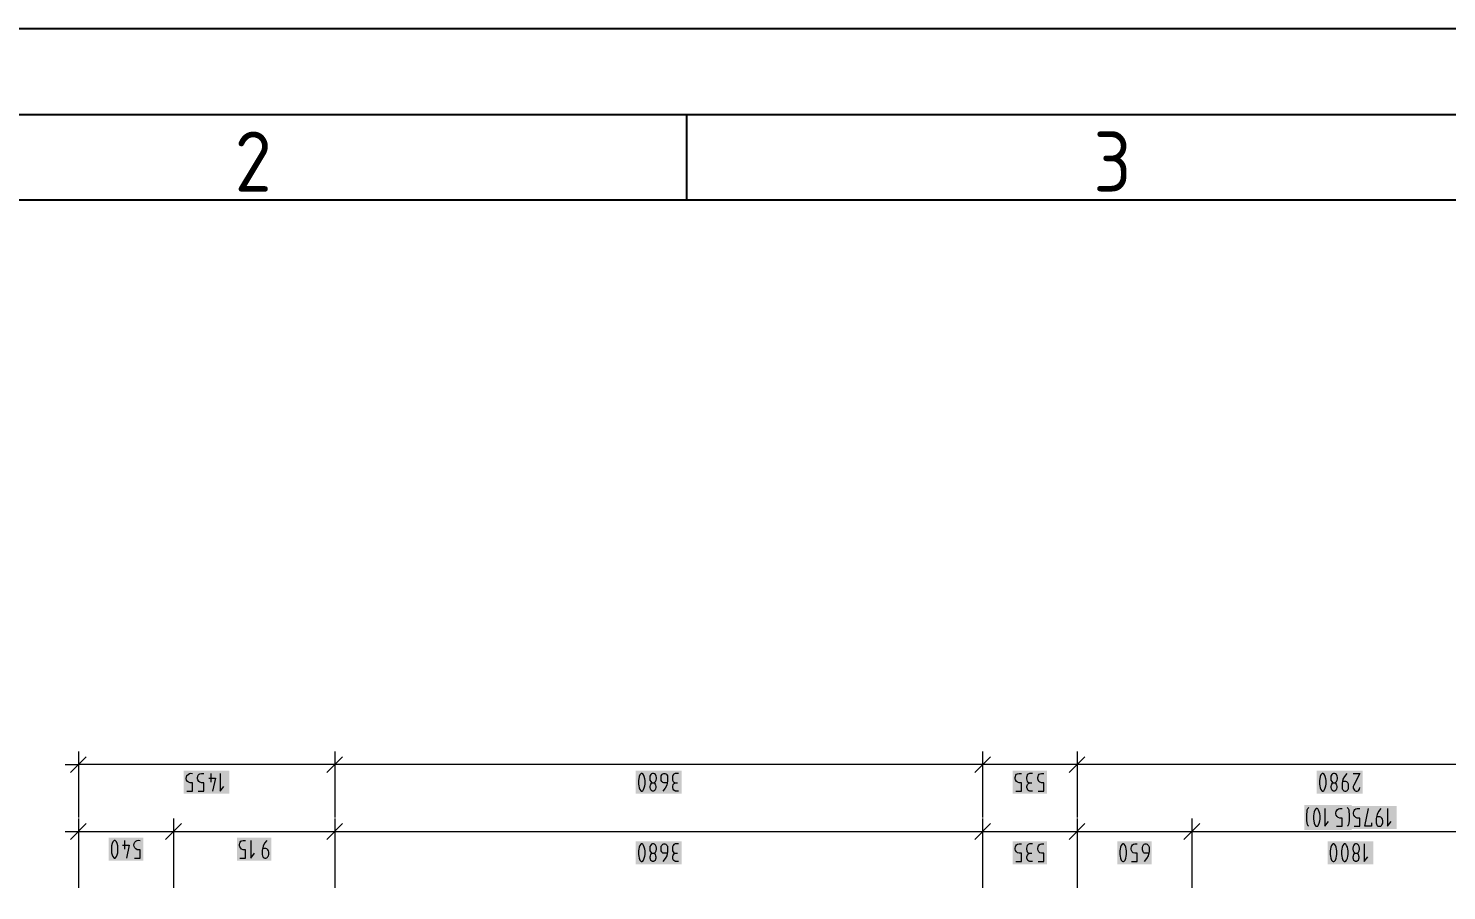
# Model space of a CAD drawing. Header units: millimetres. Extents: x 0 to 594, y 0 to 420.
# Drawn here: x 58.7 to 141.2, y 369.8 to 420 of the extents above; entities that cross this region are included whole.
import ezdxf

# ---------------------------------------------------------------- set-up
doc = ezdxf.new("R2010")
doc.units = ezdxf.units.MM
doc.header["$LTSCALE"] = 8
for name, color, linetype in [('035', 5, 'Continuous'), ('07', 7, 'Continuous'), ('PDF_Koty delkove', 7, 'Continuous')]:
    doc.layers.add(name, color=color, linetype=linetype)
doc.styles.add('ISO Proportional', font='isocp.shx')

# ---------------------------------------------------------------- blocks, each defined once
blk = doc.blocks.new('IEC_border_a2')
at = {"layer": '035'}
for p, q in [((97, 415), (97, 410)), ((584, 410), (10, 410))]:
    blk.add_line(p, q, dxfattribs=at)
blk.add_lwpolyline([(0, 420), (594, 420), (594, 0), (0, 0)], close=True, dxfattribs=at)
at = {"layer": '07'}
blk.add_lwpolyline([(5, 415), (589, 415), (589, 5), (5, 5)], close=True, dxfattribs=at)
at = {"layer": '035', "style": 'ISO Proportional'}
for s, p in [('2', (70.728, 410.5)), ('3', (120.681, 410.5))]:
    blk.add_text(s, height=3.5, dxfattribs=at).set_placement(p)

msp = doc.modelspace()

# ---------------------------------------------------------------- linework, layer by layer
at = {"layer": 'PDF_Koty delkove', "lineweight": 18}
for points in [[(61.629, 377.947), (61.629, 377.179), (61.629, 376.41)], [(76.543, 377.947), (76.543, 377.179), (76.543, 376.41)], [(114.237, 377.947), (114.237, 377.179), (114.237, 376.41)], [(119.727, 377.947), (119.727, 377.179), (119.727, 376.41)], [(60.86, 377.179), (61.629, 377.179), (61.629, 374.104)], [(62.09, 377.64), (61.168, 376.717)], [(150.291, 377.179), (125.382, 377.179), (119.727, 377.179), (114.237, 377.179), (76.543, 377.179), (61.629, 377.179)], [(77.004, 377.64), (76.081, 376.717)], [(76.543, 377.179), (76.543, 376.82), (76.543, 374.104)], [(114.699, 377.64), (113.776, 376.717)], [(114.237, 377.179), (114.237, 376.82), (114.237, 374.104)], [(120.188, 377.64), (119.266, 376.717)], [(119.727, 377.179), (119.727, 376.82), (119.727, 374.104)], [(68.593, 375.641), (68.921, 375.641), (68.921, 376.119), (68.784, 376.119), (68.689, 376.154), (68.634, 376.205), (68.579, 376.29), (68.565, 376.357), (68.565, 376.426), (68.579, 376.495), (68.607, 376.562), (68.648, 376.614), (68.702, 376.649), (68.784, 376.666), (68.921, 376.666)], [(69.222, 376.392), (69.606, 376.392), (69.441, 375.641)], [(69.332, 376.666), (69.332, 376.154)], [(69.88, 376.666), (69.88, 375.641), (70.098, 375.914)], [(95.882, 376.119), (95.691, 376.119), (95.636, 376.136), (95.595, 376.17), (95.568, 376.205), (95.541, 376.255), (95.527, 376.324), (95.527, 376.46), (95.541, 376.529), (95.568, 376.58), (95.595, 376.614), (95.636, 376.649), (95.691, 376.666), (95.745, 376.666), (95.8, 376.649), (95.841, 376.614), (95.868, 376.58), (95.896, 376.529), (95.91, 376.46), (95.91, 376.221), (95.855, 375.982), (95.773, 375.811), (95.636, 375.641)], [(96.539, 376.666), (96.348, 376.666), (96.28, 376.631), (96.225, 376.58), (96.198, 376.495), (96.184, 376.426), (96.184, 376.357), (96.198, 376.272), (96.225, 376.205), (96.28, 376.154), (96.375, 376.119)], [(116.16, 375.641), (116.489, 375.641), (116.489, 376.119), (116.352, 376.119), (116.256, 376.154), (116.201, 376.205), (116.147, 376.29), (116.133, 376.357), (116.133, 376.426), (116.147, 376.495), (116.174, 376.562), (116.215, 376.614), (116.269, 376.649), (116.352, 376.666), (116.489, 376.666)], [(117.146, 376.666), (116.954, 376.666), (116.886, 376.631), (116.831, 376.58), (116.804, 376.495), (116.79, 376.426), (116.79, 376.357), (116.804, 376.272), (116.831, 376.205), (116.886, 376.154), (116.981, 376.119)], [(117.474, 375.641), (117.803, 375.641), (117.803, 376.119), (117.666, 376.119), (117.57, 376.154), (117.515, 376.205), (117.461, 376.29), (117.447, 376.357), (117.447, 376.426), (117.461, 376.495), (117.488, 376.562), (117.529, 376.614), (117.583, 376.649), (117.666, 376.666), (117.803, 376.666)], [(133.831, 376.05), (133.845, 375.949), (133.872, 375.829), (133.913, 375.726), (133.968, 375.657), (133.996, 375.641), (134.05, 375.641), (134.078, 375.657), (134.132, 375.726), (134.173, 375.829), (134.201, 375.949), (134.215, 376.05), (134.215, 376.255), (134.201, 376.357), (134.173, 376.477), (134.132, 376.58), (134.078, 376.649), (134.05, 376.666), (133.996, 376.666), (133.968, 376.649), (133.913, 376.58), (133.872, 376.477), (133.845, 376.357), (133.831, 376.255)], [(133.831, 376.255), (133.831, 376.05)], [(135.419, 376.666), (135.282, 376.495), (135.2, 376.324), (135.145, 376.085), (135.145, 375.845), (135.159, 375.777), (135.186, 375.726), (135.214, 375.692), (135.255, 375.657), (135.31, 375.641), (135.364, 375.641), (135.419, 375.657)], [(135.802, 376.666), (136.186, 376.666), (135.83, 375.982), (135.802, 375.914), (135.802, 375.811), (135.83, 375.744), (135.871, 375.692), (135.912, 375.657), (135.967, 375.641), (136.021, 375.641), (136.076, 375.657), (136.117, 375.692), (136.158, 375.744), (136.186, 375.845)], [(95.116, 376.119), (95.143, 376.101), (95.184, 376.05), (95.211, 375.982), (95.225, 375.914), (95.225, 375.845), (95.211, 375.777), (95.184, 375.709), (95.129, 375.657), (95.088, 375.641), (95.034, 375.641), (94.993, 375.657), (94.938, 375.709), (94.911, 375.777), (94.897, 375.845), (94.897, 375.914), (94.911, 375.982), (94.938, 376.05), (94.979, 376.101), (95.006, 376.119)], [(96.539, 375.641), (96.375, 375.641), (96.32, 375.657), (96.266, 375.692), (96.238, 375.744), (96.211, 375.845), (96.211, 375.914), (96.238, 376.016), (96.293, 376.085), (96.375, 376.119), (96.484, 376.119)], [(117.146, 375.641), (116.981, 375.641), (116.926, 375.657), (116.872, 375.692), (116.844, 375.744), (116.817, 375.845), (116.817, 375.914), (116.844, 376.016), (116.899, 376.085), (116.981, 376.119), (117.091, 376.119)], [(134.735, 376.119), (134.762, 376.101), (134.803, 376.05), (134.83, 375.982), (134.844, 375.914), (134.844, 375.845), (134.83, 375.777), (134.803, 375.709), (134.748, 375.657), (134.707, 375.641), (134.653, 375.641), (134.612, 375.657), (134.556, 375.709), (134.529, 375.777), (134.515, 375.845), (134.515, 375.914), (134.529, 375.982), (134.556, 376.05), (134.598, 376.101), (134.625, 376.119)], [(135.419, 375.657), (135.46, 375.692), (135.487, 375.726), (135.515, 375.777), (135.529, 375.845), (135.529, 375.982), (135.515, 376.05), (135.487, 376.119), (135.419, 376.17), (135.364, 376.187), (135.172, 376.187)], [(133.209, 373.591), (133.181, 373.625), (133.14, 373.694), (133.113, 373.795), (133.099, 373.932), (133.099, 374.274), (133.113, 374.445), (133.126, 374.547), (133.154, 374.616), (133.209, 374.684)], [(134.138, 374.616), (134.138, 373.591), (134.356, 373.864)], [(135.149, 373.591), (135.149, 374.069), (135.012, 374.069), (134.917, 374.104), (134.862, 374.155), (134.808, 374.24), (134.794, 374.307), (134.794, 374.376), (134.808, 374.445), (134.835, 374.512), (134.876, 374.564), (134.93, 374.599), (135.012, 374.616), (135.149, 374.616)], [(135.45, 374.684), (135.505, 374.616), (135.532, 374.547), (135.546, 374.445), (135.56, 374.274), (135.56, 373.932), (135.546, 373.795), (135.518, 373.694), (135.477, 373.625), (135.45, 373.591)], [(135.843, 373.591), (136.171, 373.591), (136.171, 374.069), (136.034, 374.069), (135.939, 374.104), (135.884, 374.155), (135.83, 374.24), (135.816, 374.307), (135.816, 374.376), (135.83, 374.445), (135.857, 374.512), (135.898, 374.564), (135.952, 374.599), (136.034, 374.616), (136.171, 374.616)], [(136.855, 373.795), (136.855, 373.591), (136.472, 373.591), (136.69, 374.616)], [(137.401, 374.616), (137.264, 374.445), (137.182, 374.274), (137.128, 374.035), (137.128, 373.795), (137.142, 373.727), (137.169, 373.676), (137.196, 373.642), (137.237, 373.607), (137.292, 373.591), (137.346, 373.591), (137.401, 373.607), (137.442, 373.642), (137.469, 373.676), (137.497, 373.727), (137.511, 373.795), (137.511, 373.932), (137.497, 374), (137.469, 374.069), (137.401, 374.12), (137.346, 374.137), (137.155, 374.137)], [(137.784, 374.616), (137.784, 373.591), (138.002, 373.864)], [(61.629, 374.052), (61.629, 373.284), (61.629, 372.515)], [(67.164, 374.052), (67.164, 373.284), (67.164, 372.515)], [(76.543, 374.052), (76.543, 373.284), (76.543, 372.515)], [(114.237, 374.052), (114.237, 373.284), (114.237, 372.515)], [(119.727, 374.052), (119.727, 373.284), (119.727, 372.515)], [(126.408, 374.052), (126.408, 373.284), (126.408, 372.515)], [(60.86, 373.284), (61.629, 373.284), (61.629, 370.004)], [(62.09, 373.745), (61.168, 372.822)], [(61.629, 373.284), (67.164, 373.284), (76.543, 373.284), (114.237, 373.284), (119.727, 373.284), (126.408, 373.284), (138.838, 373.284), (144.858, 373.284), (144.89, 373.284), (145.602, 373.284), (150.291, 373.284), (151.06, 373.284)], [(67.625, 373.745), (66.703, 372.822)], [(67.164, 373.284), (67.164, 372.92), (67.164, 370.004)], [(77.004, 373.745), (76.081, 372.822)], [(76.543, 373.284), (76.543, 372.915), (76.543, 372.897), (76.543, 370.004)], [(114.699, 373.745), (113.776, 372.822)], [(114.237, 373.284), (114.237, 372.813), (114.237, 372.804), (114.237, 372.72), (114.237, 370.004)], [(120.188, 373.745), (119.266, 372.822)], [(119.727, 373.284), (119.727, 372.798), (119.727, 372.791), (119.727, 372.72), (119.727, 370.004)], [(126.87, 373.745), (125.947, 372.822)], [(126.408, 373.284), (126.408, 372.78), (126.408, 372.774), (126.408, 372.72), (126.408, 370.004)], [(134.821, 373.591), (135.149, 373.591)], [(64.205, 372.497), (64.588, 372.497), (64.423, 371.746)], [(64.314, 372.771), (64.314, 372.259)], [(71.031, 371.746), (71.36, 371.746), (71.36, 372.224), (71.223, 372.224), (71.128, 372.259), (71.073, 372.31), (71.018, 372.395), (71.004, 372.463), (71.004, 372.531), (71.018, 372.6), (71.045, 372.668), (71.087, 372.719), (71.141, 372.754), (71.223, 372.771), (71.36, 372.771)], [(71.661, 372.771), (71.661, 371.746), (71.88, 372.019)], [(72.592, 372.771), (72.455, 372.6), (72.373, 372.429), (72.318, 372.19), (72.318, 371.95), (72.332, 371.882), (72.36, 371.831), (72.387, 371.797), (72.428, 371.762), (72.483, 371.746), (72.537, 371.746), (72.592, 371.762), (72.633, 371.797), (72.66, 371.831), (72.688, 371.882), (72.702, 371.95), (72.702, 372.087), (72.688, 372.155), (72.66, 372.224), (72.592, 372.275), (72.537, 372.292), (72.346, 372.292)], [(94.596, 372.155), (94.582, 372.258), (94.554, 372.377), (94.513, 372.48), (94.459, 372.549), (94.431, 372.566), (94.377, 372.566), (94.349, 372.549), (94.295, 372.48), (94.254, 372.377), (94.226, 372.258), (94.213, 372.155)], [(94.213, 372.155), (94.213, 371.95), (94.226, 371.849), (94.254, 371.729), (94.295, 371.626), (94.349, 371.557), (94.377, 371.541), (94.431, 371.541), (94.459, 371.557), (94.513, 371.626), (94.554, 371.729), (94.582, 371.849), (94.596, 371.95), (94.596, 372.155)], [(94.884, 372.172), (94.924, 372.087), (94.979, 372.036), (95.006, 372.019), (95.116, 372.019), (95.143, 372.036), (95.198, 372.087), (95.239, 372.172), (95.253, 372.258), (95.253, 372.326), (95.239, 372.411), (95.198, 372.497), (95.143, 372.549), (95.088, 372.566), (95.034, 372.566), (94.979, 372.549), (94.924, 372.497), (94.884, 372.411), (94.87, 372.326)], [(94.87, 372.326), (94.87, 372.258), (94.884, 372.172)], [(95.882, 372.019), (95.691, 372.019), (95.636, 372.036), (95.595, 372.07), (95.568, 372.105), (95.541, 372.155), (95.527, 372.224), (95.527, 372.36), (95.541, 372.429), (95.568, 372.48), (95.595, 372.514), (95.636, 372.549), (95.691, 372.566), (95.745, 372.566), (95.8, 372.549), (95.841, 372.514), (95.868, 372.48), (95.896, 372.429), (95.91, 372.36), (95.91, 372.121), (95.855, 371.882), (95.773, 371.711), (95.636, 371.541)], [(96.539, 372.566), (96.348, 372.566), (96.28, 372.531), (96.225, 372.48), (96.198, 372.395), (96.184, 372.326), (96.184, 372.258), (96.198, 372.172), (96.225, 372.105), (96.28, 372.054), (96.375, 372.019)], [(116.133, 372.326), (116.147, 372.395), (116.174, 372.463), (116.215, 372.514), (116.269, 372.549), (116.352, 372.566), (116.489, 372.566)], [(116.16, 371.541), (116.489, 371.541), (116.489, 372.019), (116.352, 372.019), (116.256, 372.054), (116.201, 372.105), (116.147, 372.19), (116.133, 372.258), (116.133, 372.326)], [(117.146, 372.566), (116.954, 372.566), (116.886, 372.531), (116.831, 372.48), (116.804, 372.395), (116.79, 372.326), (116.79, 372.258), (116.804, 372.172), (116.831, 372.105), (116.886, 372.054), (116.981, 372.019)], [(117.474, 371.541), (117.803, 371.541), (117.803, 372.019), (117.666, 372.019), (117.57, 372.054), (117.515, 372.105), (117.461, 372.19), (117.447, 372.258), (117.447, 372.326), (117.461, 372.395), (117.488, 372.463), (117.529, 372.514), (117.583, 372.549), (117.666, 372.566), (117.803, 372.566)], [(122.519, 372.48), (122.465, 372.549), (122.437, 372.566), (122.383, 372.566), (122.355, 372.549), (122.301, 372.48), (122.26, 372.377), (122.233, 372.258), (122.219, 372.155)], [(122.219, 372.155), (122.219, 371.95), (122.233, 371.849), (122.26, 371.729), (122.301, 371.626), (122.355, 371.557), (122.383, 371.541), (122.437, 371.541), (122.465, 371.557), (122.519, 371.626), (122.56, 371.729), (122.588, 371.849), (122.602, 371.95), (122.602, 372.155), (122.588, 372.258), (122.56, 372.377), (122.519, 372.48)], [(122.903, 371.541), (123.231, 371.541), (123.231, 372.019), (123.094, 372.019), (122.999, 372.054), (122.944, 372.105), (122.89, 372.19), (122.876, 372.258), (122.876, 372.326), (122.89, 372.395), (122.917, 372.463), (122.958, 372.514), (123.012, 372.549), (123.094, 372.566), (123.231, 372.566)], [(123.642, 372.036), (123.601, 372.07), (123.574, 372.105), (123.547, 372.155), (123.533, 372.224), (123.533, 372.36), (123.547, 372.429), (123.574, 372.48), (123.601, 372.514), (123.642, 372.549), (123.697, 372.566), (123.751, 372.566), (123.806, 372.549), (123.847, 372.514), (123.874, 372.48), (123.902, 372.429), (123.916, 372.36), (123.916, 372.121), (123.861, 371.882), (123.779, 371.711), (123.642, 371.541)], [(136.427, 372.566), (136.427, 371.541), (136.646, 371.814)], [(95.116, 372.019), (95.143, 372.001), (95.184, 371.95), (95.211, 371.882), (95.225, 371.814), (95.225, 371.745), (95.211, 371.677), (95.184, 371.609), (95.129, 371.557), (95.088, 371.541), (95.034, 371.541), (94.993, 371.557), (94.938, 371.609), (94.911, 371.677), (94.897, 371.745), (94.897, 371.814), (94.911, 371.882), (94.938, 371.95), (94.979, 372.001), (95.006, 372.019)], [(96.539, 371.541), (96.375, 371.541), (96.32, 371.557), (96.266, 371.592), (96.238, 371.644), (96.211, 371.745), (96.211, 371.814), (96.238, 371.916), (96.293, 371.985), (96.375, 372.019), (96.484, 372.019)], [(117.146, 371.541), (116.981, 371.541), (116.926, 371.557), (116.872, 371.592), (116.844, 371.644), (116.817, 371.745), (116.817, 371.814), (116.844, 371.916), (116.899, 371.985), (116.981, 372.019), (117.091, 372.019)], [(123.888, 372.019), (123.697, 372.019), (123.642, 372.036)], [(136.016, 372.019), (136.043, 372.001), (136.085, 371.95), (136.112, 371.882), (136.126, 371.814), (136.126, 371.745), (136.112, 371.677), (136.085, 371.609), (136.03, 371.557), (135.988, 371.541), (135.934, 371.541), (135.893, 371.557), (135.838, 371.609), (135.811, 371.677), (135.797, 371.745), (135.797, 371.814), (135.811, 371.882), (135.838, 371.95)], [(135.838, 371.95), (135.879, 372.001), (135.906, 372.019)]]:
    msp.add_lwpolyline(points, dxfattribs=at)
for points in [[(67.936, 375.641), (68.264, 375.641), (68.264, 376.119), (68.127, 376.119), (68.032, 376.154), (67.977, 376.205, -0.753211), (68.264, 376.666)], [(64.889, 371.746), (65.217, 371.746), (65.217, 372.224, -1.306762), (65.217, 372.771)]]:
    msp.add_lwpolyline(points, format="xyb", dxfattribs=at)
for points in [[(94.213, 376.255), (94.213, 376.05), (94.226, 375.949), (94.254, 375.829), (94.295, 375.726), (94.349, 375.657), (94.377, 375.641), (94.431, 375.641), (94.459, 375.657), (94.513, 375.726), (94.554, 375.829), (94.582, 375.949), (94.596, 376.05), (94.596, 376.255), (94.582, 376.357), (94.554, 376.477), (94.513, 376.58), (94.459, 376.649), (94.431, 376.666), (94.377, 376.666), (94.349, 376.649), (94.295, 376.58), (94.254, 376.477), (94.226, 376.357)], [(94.87, 376.426), (94.87, 376.357), (94.884, 376.272), (94.924, 376.187), (94.979, 376.136), (95.006, 376.119), (95.116, 376.119), (95.143, 376.136), (95.198, 376.187), (95.239, 376.272), (95.253, 376.357), (95.253, 376.426), (95.239, 376.511), (95.198, 376.597), (95.143, 376.649), (95.088, 376.666), (95.034, 376.666), (94.979, 376.649), (94.924, 376.597), (94.884, 376.511)], [(134.488, 376.426), (134.488, 376.357), (134.502, 376.272), (134.543, 376.187), (134.598, 376.136), (134.625, 376.119), (134.735, 376.119), (134.762, 376.136), (134.817, 376.187), (134.858, 376.272), (134.872, 376.357), (134.872, 376.426), (134.858, 376.511), (134.817, 376.597), (134.762, 376.649), (134.707, 376.666), (134.653, 376.666), (134.598, 376.649), (134.543, 376.597), (134.502, 376.511)], [(133.482, 374.205), (133.482, 374), (133.496, 373.899), (133.523, 373.779), (133.564, 373.676), (133.618, 373.607), (133.646, 373.591), (133.7, 373.591), (133.728, 373.607), (133.782, 373.676), (133.823, 373.779), (133.851, 373.899), (133.865, 374), (133.865, 374.205), (133.851, 374.307), (133.823, 374.427), (133.782, 374.53), (133.728, 374.599), (133.7, 374.616), (133.646, 374.616), (133.618, 374.599), (133.564, 374.53), (133.523, 374.427), (133.496, 374.307)], [(63.548, 372.36), (63.548, 372.155), (63.562, 372.054), (63.589, 371.934), (63.63, 371.831), (63.684, 371.762), (63.712, 371.746), (63.766, 371.746), (63.794, 371.762), (63.848, 371.831), (63.889, 371.934), (63.917, 372.054), (63.931, 372.155), (63.931, 372.36), (63.917, 372.463), (63.889, 372.582), (63.848, 372.685), (63.794, 372.754), (63.766, 372.771), (63.712, 372.771), (63.684, 372.754), (63.63, 372.685), (63.589, 372.582), (63.562, 372.463)], [(134.456, 372.155), (134.456, 371.95), (134.47, 371.849), (134.497, 371.729), (134.538, 371.626), (134.592, 371.557), (134.62, 371.541), (134.674, 371.541), (134.702, 371.557), (134.756, 371.626), (134.798, 371.729), (134.825, 371.849), (134.839, 371.95), (134.839, 372.155), (134.825, 372.258), (134.798, 372.377), (134.756, 372.48), (134.702, 372.549), (134.674, 372.566), (134.62, 372.566), (134.592, 372.549), (134.538, 372.48), (134.497, 372.377), (134.47, 372.258)], [(135.113, 372.155), (135.113, 371.95), (135.127, 371.849), (135.154, 371.729), (135.195, 371.626), (135.249, 371.557), (135.277, 371.541), (135.331, 371.541), (135.359, 371.557), (135.414, 371.626), (135.455, 371.729), (135.483, 371.849), (135.497, 371.95), (135.497, 372.155), (135.483, 372.258), (135.455, 372.377), (135.414, 372.48), (135.359, 372.549), (135.331, 372.566), (135.277, 372.566), (135.249, 372.549), (135.195, 372.48), (135.154, 372.377), (135.127, 372.258)], [(135.77, 372.326), (135.77, 372.258), (135.784, 372.172), (135.824, 372.087), (135.879, 372.036), (135.906, 372.019), (136.016, 372.019), (136.043, 372.036), (136.099, 372.087), (136.14, 372.172), (136.154, 372.258), (136.154, 372.326), (136.14, 372.411), (136.099, 372.497), (136.043, 372.549), (135.988, 372.566), (135.934, 372.566), (135.879, 372.549), (135.824, 372.497), (135.784, 372.411)]]:
    msp.add_lwpolyline(points, close=True, dxfattribs=at)
at = {"layer": 'PDF_Koty delkove', "color": 7, "lineweight": 18, "true_color": 0xffffff, "transparency": 33554559}
for points in [[(70.417, 376.82), (67.755, 376.82), (70.417, 375.487), (67.755, 375.487)], [(96.721, 376.82), (94.059, 376.82), (96.721, 375.487), (94.059, 375.487)], [(117.984, 376.82), (115.98, 376.82), (117.984, 375.487), (115.98, 375.487)], [(136.34, 376.82), (133.678, 376.82), (136.34, 375.487), (133.678, 375.487)], [(135.714, 374.838), (132.946, 374.838), (135.714, 373.369), (132.946, 373.369)], [(138.321, 374.77), (135.662, 374.77), (138.321, 373.437), (135.662, 373.437)], [(65.399, 372.925), (63.394, 372.925), (65.399, 371.592), (63.394, 371.592)], [(72.856, 372.925), (70.851, 372.925), (72.856, 371.592), (70.851, 371.592)], [(96.721, 372.72), (94.059, 372.72), (96.721, 371.387), (94.059, 371.387)], [(117.984, 372.72), (115.98, 372.72), (117.984, 371.387), (115.98, 371.387)], [(124.07, 372.72), (122.065, 372.72), (124.07, 371.387), (122.065, 371.387)], [(136.964, 372.72), (134.302, 372.72), (136.964, 371.387), (134.302, 371.387)]]:
    msp.add_solid(points, dxfattribs=at)

# ---------------------------------------------------------------- block references
msp.add_blockref('IEC_border_a2', (0, 0))

doc.saveas('drawing.dxf')
